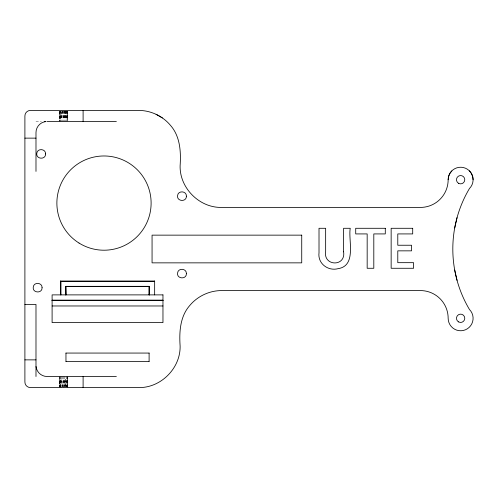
<?xml version="1.0" encoding="UTF-8"?>
<svg xmlns="http://www.w3.org/2000/svg" width="498" height="498" viewBox="0 0 498 498"><rect width="100%" height="100%" fill="white"/><g stroke="black" fill="none" stroke-linecap="round" stroke-linejoin="round"><path stroke-width="0.37" stroke-dasharray="2.49 1.87" d="M59.548 118.729L59.667 111.172L60.059 118.729L60.619 111.172M67.803 111.172L67.566 118.729L67.112 111.172L67.068 121.506M67.828 379.271L67.566 387.581L67.068 379.271L66.352 387.581M59.679 118.729L60.028 111.172M59.679 387.581L60.059 379.271L60.619 386.828M60.115 386.828L60.675 379.271M60.675 118.729L61.403 111.172M60.675 387.581L61.478 379.271L62.418 387.581M66.271 111.172L65.475 118.729L64.572 111.172M65.555 386.828L66.352 379.271M62.331 111.172L61.478 118.729L60.744 111.172M65.381 111.172L64.485 118.729L63.539 111.172M62.511 386.828L63.445 379.271L64.485 387.581L65.475 379.271L66.271 386.828M64.385 111.172L63.445 118.729L62.511 111.172M63.539 386.828L64.485 379.271L65.475 387.581L65.475 377.191M35.987 121.506L41.371 121.531M65.555 111.172L66.352 118.729M66.421 111.172L67.068 118.729L67.523 111.172L67.566 121.506M67.591 111.172L67.828 118.729M67.566 379.271L67.803 386.828M67.828 111.154L67.828 121.506M67.828 376.494L67.828 387.581M67.566 376.494L67.566 386.846M67.068 376.494L67.068 387.581M66.352 111.154L66.352 121.506M66.352 376.494L66.352 386.846M65.475 111.154L65.475 121.506M64.485 111.154L64.485 121.506M64.485 376.494L64.485 386.846M63.445 111.172L63.445 121.506M63.445 376.494L63.445 387.581M62.418 111.154L62.418 121.506M62.418 376.494L62.418 386.846M61.478 111.172L61.478 121.506M61.478 376.494L61.478 387.581M60.675 111.154L60.675 121.506M60.675 376.494L60.675 386.846M60.059 111.172L60.059 121.506M60.059 376.494L60.059 387.581L59.679 379.271L59.561 386.828L59.548 376.494M59.679 111.154L59.679 121.506M59.679 376.494L59.679 386.828M59.548 111.172L59.548 121.506"/><path stroke-width="0.75" d="M35.987 376.494L35.987 304.434L24.9 304.434M448.156 179.71A12.475 12.475 0 0 1 465.4 168.187A12.475 12.475 0 0 1 469.446 188.53A118.263 118.263 0 0 0 469.446 309.47A12.475 12.475 0 0 1 465.4 329.813A12.475 12.475 0 0 1 448.156 318.29A27.714 27.714 0 0 0 420.437 290.577L221.691 290.577C209.565 290.546 197.613 296.123 189.838 305.423C180.015 316.448 179.168 332.017 180.114 346.01C180.637 368.227 160.754 388.11 138.537 387.581L30.44 387.581A5.54 5.54 0 0 1 24.9 382.041L24.9 115.959A5.54 5.54 0 0 1 30.44 110.419L138.537 110.419C150.664 110.388 162.616 115.959 170.384 125.266C180.214 136.29 181.06 151.859 180.114 165.853C179.585 188.07 199.468 207.952 221.691 207.423L420.437 207.423A27.714 27.714 0 0 0 448.156 179.71L448.58 176.479L449.825 173.472L451.81 170.889M454.705 227.953L456.1 221.828M456.224 221.286L457.052 217.638M65.935 361.43L149.139 361.43M149.107 286.568L149.35 286.331L149.35 294.884M154.654 294.884L154.654 281.028L154.106 281.569L60.961 281.569L60.414 281.028L60.414 294.884M65.935 353.063L149.139 353.063M47.073 121.506L116.364 121.506M24.9 138.133L35.987 138.133M60.414 281.028L154.654 281.028M65.717 294.884L65.717 286.331L149.35 286.331M65.935 286.543L149.139 286.543L149.107 294.884M52.103 300.188L162.964 300.188M52.103 300.325L162.964 300.325M52.103 300.4L162.964 300.431M52.103 305.971L162.964 305.971M24.9 359.867L35.987 359.867M116.364 376.494L47.073 376.494A11.087 11.087 0 0 1 36.043 366.497M44.447 121.549L45.984 121.556A11.087 11.087 0 0 0 35.987 132.593L35.987 171.393M156.111 114.31L162.385 117.933M65.717 286.331L65.96 294.884M469.446 170.889L471.432 173.472L472.677 176.479L473.1 179.71M454.705 270.047L457.052 280.362M149.213 294.884L149.213 286.462L65.854 286.462L65.935 294.884M149.107 353.088L149.107 361.405M83.104 110.419L83.104 121.506M83.104 376.494L83.104 387.581M65.96 353.088L65.96 361.405M60.961 281.569L60.961 294.884M343.608 251.795C345.954 267.046 323.053 266.349 325.648 251.378L325.648 228.289L319.013 228.289L319.013 252.741C317.556 263.448 327.964 271.335 338.03 268.683C356.929 265.808 348.09 240.042 350.243 228.289L343.608 228.289L343.608 251.795M45.604 153.926C45.804 159.989 35.812 159.36 36.771 153.372C37.213 148.037 45.835 148.578 45.604 153.926M42.087 287.688C42.28 293.752 32.295 293.123 33.248 287.134C33.69 281.793 42.311 282.335 42.087 287.688M186.408 196.168C186.601 202.232 176.616 201.603 177.568 195.614C178.016 190.273 186.638 190.815 186.408 196.168M186.408 273.607C186.601 279.671 176.616 279.042 177.568 273.053C178.016 267.712 186.638 268.26 186.408 273.607M385.296 228.289L355.709 228.289L355.709 233.923L367.169 233.923L367.169 268.273L373.805 268.273L373.805 233.923L385.296 233.923L385.296 228.289M412.705 228.289L391.148 228.289L391.148 268.273L413.595 268.273L413.595 262.67L397.784 262.67L397.784 250.849L411.535 250.849L411.535 245.24L397.784 245.24L397.784 233.923L412.705 233.923L412.705 228.289M301.732 235.143L152.064 235.143L152.064 262.857L301.732 262.857L301.732 235.143M162.964 294.884L52.103 294.884L52.103 322.604L162.964 322.604L162.964 294.884M458.546 183.308A4.158 4.158 0 0 0 464.783 179.71A4.158 4.158 0 0 0 458.546 176.105A4.158 4.158 0 0 0 458.546 183.308M458.546 321.895A4.158 4.158 0 0 0 464.783 318.29A4.158 4.158 0 0 0 458.546 314.692A4.158 4.158 0 0 0 458.546 321.895M79.033 243.055A47.117 47.117 0 0 0 151.087 204.74A47.117 47.117 0 0 0 81.877 161.489A47.117 47.117 0 0 0 79.033 243.055"/></g></svg>
